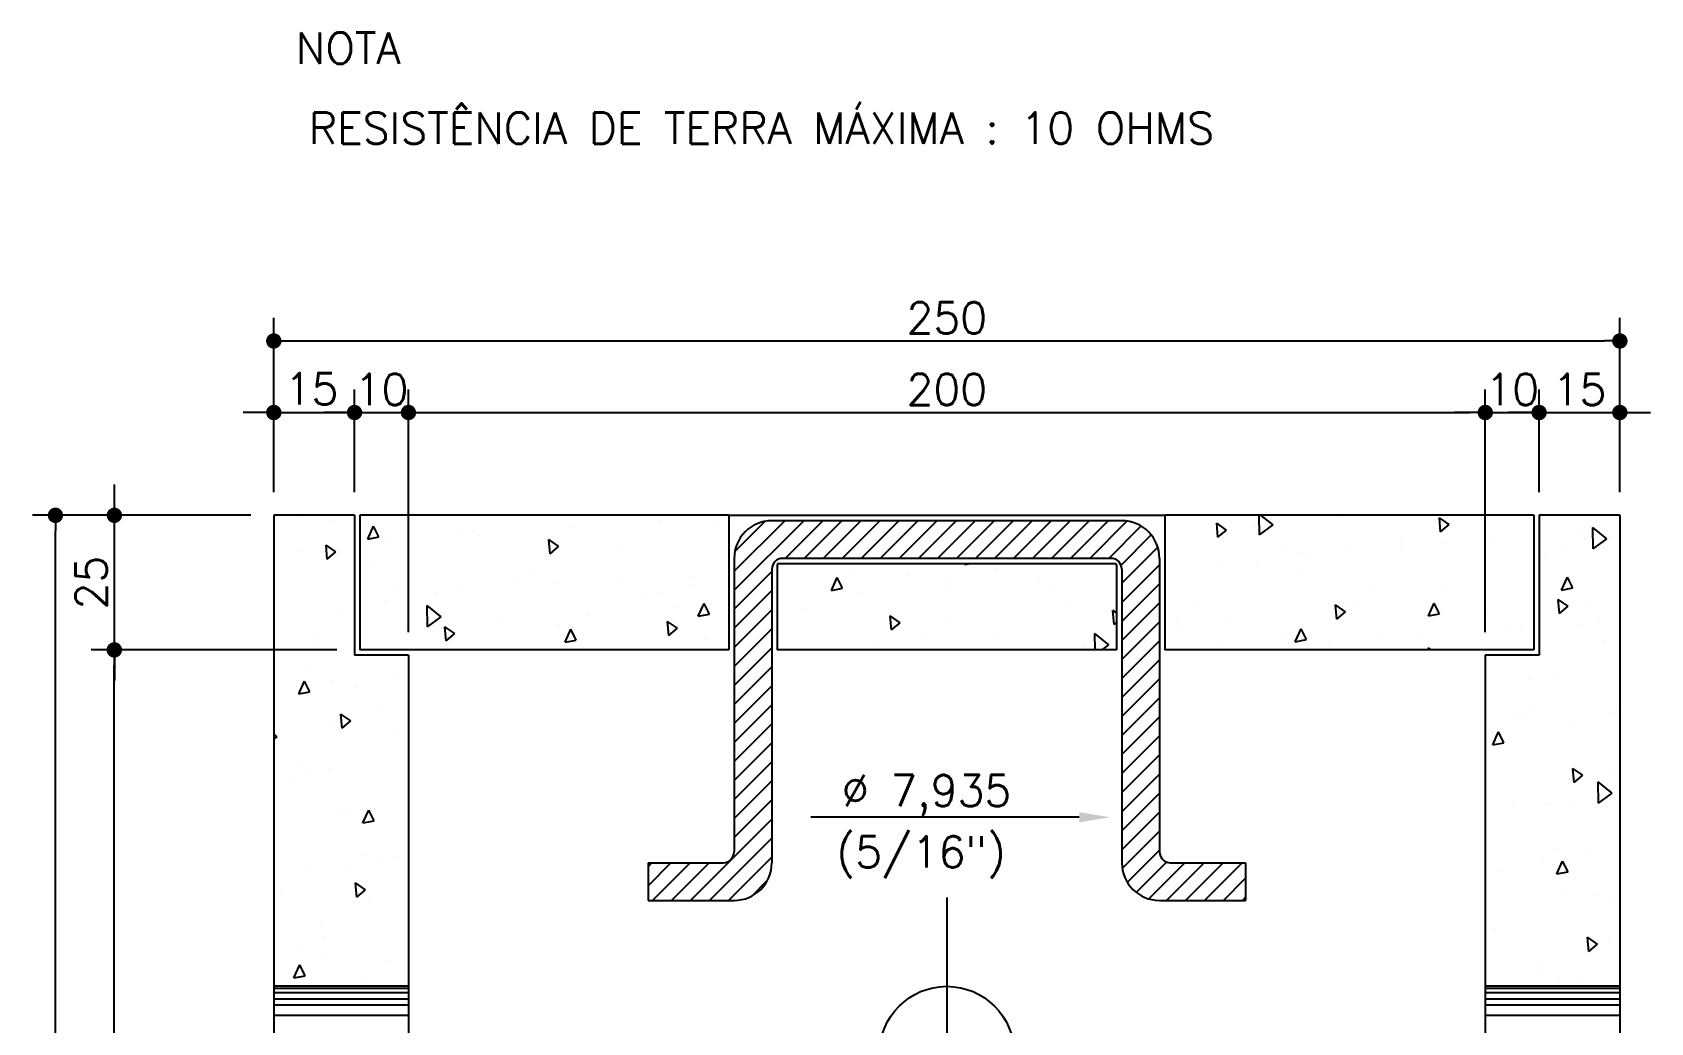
# Model space of a CAD drawing. Header units: millimetres. Extents: x 412 to 646, y 331 to 411.
# Drawn here: x 569.449 to 572.455, y 388.1 to 389.939 of the extents above; entities that cross this region are included whole.
import ezdxf
from ezdxf.enums import TextEntityAlignment as Align

# ---------------------------------------------------------------- set-up
doc = ezdxf.new("R2010")
doc.units = ezdxf.units.MM
for name, color, linetype in [('DETALHES', 6, 'Continuous'), ('nivel', 4, 'Continuous'), ('PAR', 4, 'Continuous')]:
    doc.layers.add(name, color=color, linetype=linetype)
doc.styles.add('ROMANS', font='romans.shx', dxfattribs={"height": 0.2})

# ---------------------------------------------------------------- blocks, each defined once
blk = doc.blocks.new('*X16')
at = {"color": 0}
for p, q in [((103.511, 39.518), (104.803, 40.81)), ((103.511, 39.872), (104.45, 40.81)), ((103.523, 40.237), (104.085, 40.799)), ((104.457, 40.11), (105.157, 40.81)), ((104.81, 40.11), (105.51, 40.81)), ((105.164, 40.11), (105.864, 40.81)), ((105.518, 40.11), (106.218, 40.81)), ((105.871, 40.11), (106.571, 40.81)), ((106.225, 40.11), (106.925, 40.81)), ((106.578, 40.11), (107.278, 40.81)), ((106.932, 40.11), (107.632, 40.81)), ((107.285, 40.11), (107.985, 40.81)), ((107.639, 40.11), (108.339, 40.81)), ((107.992, 40.11), (108.692, 40.81)), ((108.346, 40.11), (109.046, 40.81)), ((108.7, 40.11), (109.4, 40.81)), ((109.053, 40.11), (109.753, 40.81)), ((109.407, 40.11), (110.107, 40.81)), ((109.76, 40.11), (110.46, 40.81)), ((110.114, 40.11), (110.807, 40.804)), ((110.467, 40.11), (111.069, 40.712)), ((110.696, 39.986), (111.258, 40.547)), ((110.711, 39.647), (111.38, 40.316)), ((110.711, 39.293), (111.411, 39.993)), ((103.511, 39.164), (104.211, 39.864)), ((103.511, 38.811), (104.211, 39.511)), ((110.711, 38.94), (111.411, 39.64)), ((103.511, 38.457), (104.211, 39.157)), ((110.711, 38.586), (111.411, 39.286)), ((103.511, 38.104), (104.211, 38.804)), ((110.711, 38.233), (111.411, 38.933)), ((110.711, 37.879), (111.411, 38.579)), ((103.511, 37.75), (104.211, 38.45)), ((110.711, 37.526), (111.411, 38.226)), ((103.511, 37.397), (104.211, 38.097)), ((110.711, 37.172), (111.411, 37.872)), ((103.511, 37.043), (104.211, 37.743)), ((103.511, 36.69), (104.211, 37.39)), ((110.711, 36.818), (111.411, 37.518)), ((103.511, 36.336), (104.211, 37.036)), ((110.711, 36.465), (111.411, 37.165)), ((103.511, 35.982), (104.211, 36.682)), ((110.711, 36.111), (111.411, 36.811)), ((110.711, 35.758), (111.411, 36.458)), ((103.511, 35.629), (104.211, 36.329)), ((110.711, 35.404), (111.411, 36.104)), ((103.511, 35.275), (104.211, 35.975)), ((103.511, 34.922), (104.211, 35.622)), ((110.711, 35.051), (111.411, 35.751)), ((102.699, 33.756), (104.211, 35.268)), ((110.711, 34.697), (111.411, 35.397)), ((103.052, 33.756), (104.211, 34.915)), ((110.719, 34.351), (111.411, 35.044)), ((110.813, 34.092), (111.411, 34.69)), ((101.911, 34.029), (102.338, 34.456)), ((101.911, 34.382), (101.985, 34.456)), ((101.992, 33.756), (102.692, 34.456)), ((102.345, 33.756), (103.045, 34.456)), ((103.406, 33.756), (104.211, 34.561)), ((110.98, 33.905), (111.543, 34.468)), ((111.213, 33.785), (111.884, 34.456)), ((111.538, 33.756), (112.238, 34.456)), ((111.891, 33.756), (112.591, 34.456)), ((112.245, 33.756), (112.945, 34.456)), ((103.843, 33.84), (104.127, 34.124)), ((112.598, 33.756), (113.011, 34.169)), ((112.952, 33.756), (113.011, 33.815))]:
    blk.add_line(p, q, dxfattribs=at)
blk = doc.blocks.new('*X17')
at = {"color": 0}
for p, q in [((95.39, 40.879), (95.39, 40.879)), ((113.268, 40.55), (113.261, 40.91)), ((113.522, 40.736), (113.302, 40.91)), ((95.994, 40.82), (95.994, 40.82)), ((96.706, 40.469), (96.812, 40.709)), ((96.912, 40.509), (96.812, 40.709)), ((98.403, 40.587), (98.403, 40.587)), ((98.682, 40.583), (98.682, 40.583)), ((100.457, 40.683), (100.457, 40.683)), ((102.134, 40.817), (102.134, 40.817)), ((103.228, 40.697), (103.228, 40.697)), ((103.251, 40.875), (103.251, 40.875)), ((112.497, 40.502), (112.474, 40.763)), ((112.658, 40.637), (112.474, 40.763)), ((112.497, 40.502), (112.658, 40.637)), ((113.195, 40.692), (113.195, 40.692)), ((113.268, 40.55), (113.522, 40.736)), ((114.757, 40.862), (114.757, 40.862)), ((116.632, 40.604), (116.609, 40.865)), ((116.793, 40.739), (116.609, 40.865)), ((116.632, 40.604), (116.793, 40.739)), ((116.729, 40.81), (116.729, 40.81)), ((119.468, 40.289), (119.459, 40.683)), ((119.722, 40.475), (119.459, 40.683)), ((95.955, 40.095), (95.932, 40.357)), ((96.116, 40.23), (95.932, 40.357)), ((96.706, 40.469), (96.912, 40.509)), ((97.098, 40.406), (97.098, 40.406)), ((97.549, 40.398), (97.549, 40.398)), ((98.775, 40.541), (98.775, 40.541)), ((100.091, 40.197), (100.068, 40.459)), ((100.252, 40.332), (100.068, 40.458)), ((100.091, 40.197), (100.251, 40.332)), ((101.366, 40.32), (101.366, 40.32)), ((114.923, 40.308), (114.923, 40.308)), ((115.879, 40.429), (115.879, 40.429)), ((115.896, 40.295), (115.896, 40.295)), ((116.735, 40.387), (116.735, 40.387)), ((117.578, 40.437), (117.578, 40.437)), ((118.889, 40.328), (118.889, 40.328)), ((119.255, 40.571), (119.255, 40.571)), ((119.305, 40.499), (119.305, 40.499)), ((119.468, 40.289), (119.722, 40.475)), ((119.743, 40.518), (119.743, 40.518)), ((95.415, 40.265), (95.415, 40.265)), ((95.955, 40.095), (96.116, 40.23)), ((107.793, 39.996), (107.799, 40.01)), ((107.793, 39.996), (107.866, 40.01)), ((112.537, 40.019), (112.537, 40.019)), ((113.21, 40.029), (113.21, 40.029)), ((113.787, 40.258), (113.787, 40.258)), ((114.064, 40.219), (114.064, 40.219)), ((114.219, 40.161), (114.219, 40.161)), ((118.559, 40.13), (118.559, 40.13)), ((96.788, 39.966), (96.788, 39.966)), ((99.476, 39.729), (99.476, 39.729)), ((99.692, 39.913), (99.692, 39.913)), ((101.32, 39.757), (101.32, 39.757)), ((102.751, 39.777), (102.751, 39.777)), ((105.319, 39.515), (105.426, 39.755)), ((105.525, 39.555), (105.426, 39.755)), ((105.699, 39.905), (105.699, 39.905)), ((106.732, 39.784), (106.732, 39.784)), ((107.531, 39.73), (107.531, 39.73)), ((108.385, 39.92), (108.385, 39.92)), ((109.177, 39.743), (109.177, 39.743)), ((113.989, 39.838), (113.989, 39.838)), ((118.88, 39.522), (118.987, 39.762)), ((119.086, 39.562), (118.987, 39.762)), ((97.234, 39.536), (97.234, 39.536)), ((97.961, 39.48), (97.961, 39.48)), ((98.37, 39.585), (98.37, 39.585)), ((100.181, 39.664), (100.181, 39.664)), ((101.851, 39.431), (101.851, 39.431)), ((102.159, 39.466), (102.159, 39.466)), ((102.706, 39.621), (102.706, 39.621)), ((105.319, 39.515), (105.525, 39.555)), ((105.818, 39.466), (105.818, 39.466)), ((107.5, 39.608), (107.5, 39.608)), ((109.416, 39.521), (109.416, 39.521)), ((115.352, 39.544), (115.352, 39.544)), ((116.673, 39.575), (116.673, 39.575)), ((118.88, 39.522), (119.086, 39.563)), ((96.172, 39.132), (96.172, 39.132)), ((97.026, 39.322), (97.026, 39.322)), ((97.582, 39.112), (97.582, 39.112)), ((97.818, 38.84), (97.81, 39.233)), ((98.072, 39.026), (97.81, 39.233)), ((102.459, 39.19), (102.459, 39.19)), ((102.845, 39.034), (102.952, 39.274)), ((102.845, 39.034), (103.052, 39.074)), ((103.052, 39.074), (102.952, 39.274)), ((104.839, 39.167), (104.839, 39.167)), ((109.673, 39.245), (109.673, 39.245)), ((110.566, 38.882), (110.544, 39.144)), ((110.611, 39.097), (110.544, 39.144)), ((112.095, 39.221), (112.095, 39.221)), ((114.702, 38.984), (114.679, 39.245)), ((114.863, 39.119), (114.679, 39.245)), ((114.702, 38.984), (114.863, 39.119)), ((115.082, 39.234), (115.082, 39.234)), ((116.406, 39.042), (116.513, 39.281)), ((116.406, 39.042), (116.613, 39.082)), ((116.613, 39.082), (116.513, 39.281)), ((118.837, 39.085), (118.814, 39.347)), ((118.998, 39.22), (118.814, 39.347)), ((118.837, 39.085), (118.998, 39.22)), ((119.352, 39.276), (119.352, 39.276)), ((97.423, 38.779), (97.423, 38.779)), ((97.818, 38.84), (98.072, 39.026)), ((98.16, 38.577), (98.137, 38.839)), ((98.321, 38.712), (98.137, 38.839)), ((99.1, 38.914), (99.1, 38.914)), ((100.269, 38.875), (100.269, 38.875)), ((100.372, 38.553), (100.478, 38.793)), ((100.578, 38.593), (100.479, 38.793)), ((100.782, 39.055), (100.782, 39.055)), ((102.296, 38.679), (102.273, 38.94)), ((102.456, 38.814), (102.273, 38.94)), ((102.296, 38.679), (102.456, 38.814)), ((106.431, 38.781), (106.408, 39.042)), ((106.592, 38.915), (106.408, 39.042)), ((106.431, 38.781), (106.592, 38.915)), ((107.526, 38.93), (107.526, 38.93)), ((110.566, 38.882), (110.611, 38.92)), ((111.723, 38.958), (111.723, 38.958)), ((112.687, 38.953), (112.687, 38.953)), ((113.933, 38.561), (114.039, 38.801)), ((114.139, 38.601), (114.039, 38.801)), ((114.783, 38.984), (114.783, 38.984)), ((117.512, 39.063), (117.512, 39.063)), ((117.903, 38.81), (117.903, 38.81)), ((118.109, 38.808), (118.109, 38.808)), ((119.246, 38.858), (119.246, 38.858)), ((119.58, 38.944), (119.58, 38.944)), ((95.696, 38.557), (95.696, 38.557)), ((95.74, 38.638), (95.74, 38.638)), ((98.16, 38.577), (98.321, 38.712)), ((98.315, 38.647), (98.315, 38.647)), ((100.372, 38.553), (100.578, 38.593)), ((102.953, 38.612), (102.953, 38.612)), ((107.008, 38.654), (107.008, 38.654)), ((108.364, 38.682), (108.364, 38.682)), ((110.215, 38.41), (110.209, 38.712)), ((110.471, 38.504), (110.209, 38.712)), ((110.21, 38.667), (110.21, 38.667)), ((110.343, 38.41), (110.471, 38.504)), ((111.833, 38.764), (111.833, 38.764)), ((112.591, 38.567), (112.591, 38.567)), ((113.728, 38.617), (113.728, 38.617)), ((113.933, 38.561), (114.139, 38.601)), ((114.544, 38.533), (114.544, 38.533)), ((115.539, 38.696), (115.539, 38.696)), ((116.221, 38.668), (116.221, 38.668)), ((117.467, 38.721), (117.467, 38.721)), ((119.655, 38.578), (119.655, 38.578)), ((106.154, 38.465), (106.154, 38.465)), ((110.021, 38.455), (110.021, 38.455)), ((116.409, 38.41), (116.409, 38.451)), ((116.461, 38.41), (116.409, 38.451)), ((95.65, 38.056), (95.65, 38.056)), ((97.175, 37.894), (97.175, 37.894)), ((118.766, 37.884), (118.766, 37.884)), ((95.424, 37.592), (95.531, 37.832)), ((95.424, 37.592), (95.63, 37.632)), ((95.63, 37.632), (95.531, 37.831)), ((96.038, 37.845), (96.038, 37.845)), ((96.49, 37.704), (96.49, 37.704)), ((118.261, 37.867), (118.261, 37.867)), ((96.938, 37.382), (96.938, 37.382)), ((118.278, 37.313), (118.278, 37.313)), ((119.905, 37.317), (119.905, 37.317)), ((96.066, 37.01), (96.066, 37.01)), ((96.23, 36.957), (96.207, 37.219)), ((96.391, 37.092), (96.207, 37.219)), ((96.23, 36.957), (96.391, 37.092)), ((118.05, 37.167), (118.05, 37.167)), ((118.228, 37.182), (118.228, 37.182)), ((119.054, 37.013), (119.054, 37.013)), ((119.861, 37.246), (119.861, 37.246)), ((95.022, 36.794), (94.961, 36.842)), ((94.961, 36.75), (95.022, 36.794)), ((97.284, 36.85), (97.284, 36.85)), ((117.599, 36.645), (117.706, 36.885)), ((117.599, 36.645), (117.805, 36.685)), ((117.805, 36.685), (117.706, 36.885)), ((95.394, 36.259), (95.394, 36.259)), ((95.561, 36.117), (95.561, 36.117)), ((95.979, 36.203), (95.979, 36.203)), ((119.112, 35.947), (119.089, 36.209)), ((119.273, 36.082), (119.089, 36.209)), ((119.091, 36.256), (119.091, 36.256)), ((119.112, 35.947), (119.273, 36.082)), ((119.848, 36.159), (119.848, 36.159)), ((95.252, 35.95), (95.252, 35.95)), ((119.565, 35.565), (119.557, 35.959)), ((119.82, 35.751), (119.557, 35.959)), ((117.958, 35.568), (117.958, 35.568)), ((118.553, 35.555), (118.553, 35.555)), ((118.666, 35.555), (118.666, 35.555)), ((119.06, 35.566), (119.06, 35.566)), ((119.565, 35.565), (119.82, 35.751)), ((119.915, 35.755), (119.915, 35.755)), ((96.188, 35.405), (96.188, 35.405)), ((96.391, 35.383), (96.391, 35.383)), ((96.617, 35.195), (96.724, 35.435)), ((96.617, 35.195), (96.823, 35.235)), ((96.823, 35.235), (96.724, 35.435)), ((96.595, 34.591), (96.595, 34.591)), ((118.752, 34.714), (118.752, 34.714)), ((119.416, 34.629), (119.416, 34.629)), ((95.577, 34.323), (95.577, 34.323)), ((96.344, 34.37), (96.344, 34.37)), ((96.981, 34.551), (96.981, 34.551)), ((97.198, 34.559), (97.198, 34.559)), ((117.683, 34.301), (117.683, 34.301)), ((118.538, 34.49), (118.538, 34.49)), ((118.791, 34.248), (118.898, 34.488)), ((118.791, 34.248), (118.998, 34.288)), ((118.998, 34.288), (118.898, 34.488)), ((96.504, 33.819), (96.481, 34.081)), ((96.665, 33.954), (96.481, 34.081)), ((95.088, 33.934), (95.088, 33.934)), ((96.504, 33.819), (96.665, 33.954)), ((96.716, 33.756), (96.716, 33.756)), ((117.47, 33.864), (117.47, 33.864)), ((118.878, 33.928), (118.878, 33.928)), ((119.546, 33.861), (119.546, 33.861)), ((119.826, 33.816), (119.826, 33.816)), ((95.039, 33.621), (95.039, 33.621)), ((94.967, 33.105), (94.967, 33.105)), ((95.821, 33.294), (95.821, 33.294)), ((95.881, 33.08), (95.881, 33.08)), ((117.652, 33.243), (117.652, 33.243)), ((119.386, 32.809), (119.363, 33.071)), ((119.547, 32.944), (119.363, 33.071)), ((95.399, 32.9), (95.399, 32.9)), ((119.386, 32.809), (119.547, 32.944)), ((119.742, 33.002), (119.742, 33.002)), ((95.336, 32.317), (95.442, 32.557)), ((95.542, 32.357), (95.442, 32.557)), ((95.902, 32.695), (95.902, 32.695)), ((97.109, 32.62), (97.109, 32.62)), ((118.449, 32.55), (118.449, 32.55)), ((95.005, 32.16), (94.961, 32.195)), ((95.336, 32.317), (95.542, 32.357)), ((96.675, 32.226), (96.675, 32.226)), ((118.446, 32.39), (118.446, 32.39)), ((118.845, 32.285), (118.845, 32.285)), ((119.204, 32.301), (119.204, 32.301))]:
    blk.add_line(p, q, dxfattribs=at)
blk = doc.blocks.new('DOT')
at = {"layer": 'PAR', "color": 0, "linetype": 'ByBlock'}
blk.add_line((-0.5, 0), (-1, 0), dxfattribs=at)
at = {"layer": 'PAR', "color": 0, "linetype": 'ByBlock', "const_width": 0.5}
blk.add_lwpolyline([(-0.25, 0, 1), (0.25, 0, 1)], format="xyb", close=True, dxfattribs=at)

msp = doc.modelspace()

# ---------------------------------------------------------------- linework, layer by layer
at = {"layer": 'DETALHES', "color": 2}
for p, q in [((569.897504, 389.085146), (569.897504, 389.409036)), ((572.397379, 389.085146), (572.397379, 389.409036)), ((569.926074, 389.366181), (572.368809, 389.366181)), ((569.897504, 389.085146), (569.897504, 389.276118)), ((570.047497, 389.085146), (570.047497, 389.276118)), ((570.047497, 389.085146), (570.047497, 389.276118)), ((570.147492, 388.825159), (570.147492, 389.276118)), ((570.147492, 388.825159), (570.147492, 389.276118)), ((572.147392, 388.825159), (572.147392, 389.276118)), ((572.147392, 388.825159), (572.147392, 389.276118)), ((572.247387, 389.085146), (572.247387, 389.276118)), ((572.247387, 389.085146), (572.247387, 389.276118)), ((572.397379, 389.085146), (572.397379, 389.276118)), ((569.868934, 389.233263), (569.840364, 389.233263)), ((569.897504, 389.233263), (570.047497, 389.233263)), ((570.018927, 389.233263), (569.990357, 389.233263)), ((570.047497, 389.233263), (570.147492, 389.233263)), ((570.076067, 389.233263), (570.104637, 389.233263)), ((570.176062, 389.233263), (572.118822, 389.233263)), ((570.176062, 389.233263), (570.204632, 389.233263)), ((572.118822, 389.233263), (572.090252, 389.233263)), ((572.147392, 389.233263), (572.247387, 389.233263)), ((572.218817, 389.233263), (572.190247, 389.233263)), ((572.247387, 389.233263), (572.397379, 389.233263)), ((572.275957, 389.233263), (572.304527, 389.233263)), ((572.425949, 389.233263), (572.454519, 389.233263)), ((569.601422, 389.070861), (569.601422, 389.099431)), ((569.854649, 389.042291), (569.44911, 389.042291)), ((569.854649, 389.042291), (569.558567, 389.042291)), ((569.601422, 388.792304), (569.601422, 389.042291)), ((571.472425, 389.032292), (570.822458, 389.032292)), ((569.491965, 386.570986), (569.491965, 389.013721)), ((570.752461, 388.962295), (570.752461, 388.416903)), ((571.452426, 388.962295), (570.842457, 388.962295)), ((571.542422, 388.962295), (571.542422, 388.416903)), ((570.822458, 388.942296), (570.822458, 388.396904)), ((571.472425, 388.942296), (571.472425, 388.396904)), ((570.014641, 388.792304), (569.558333, 388.792304)), ((569.601188, 386.570986), (569.601188, 388.763734)), ((571.393254, 388.481338), (570.894832, 388.481338)), ((570.592469, 388.396904), (570.592469, 388.326908)), ((570.592469, 388.396904), (570.732462, 388.396904)), ((571.562421, 388.396904), (571.702414, 388.396904)), ((571.702414, 388.396904), (571.702414, 388.326908)), ((571.147442, 388.332389), (571.147442, 387.738155)), ((570.592469, 388.326908), (570.752461, 388.326908)), ((571.542422, 388.326908), (571.702414, 388.326908)), ((569.897504, 388.167335), (569.897504, 387.917347)), ((570.147492, 388.167335), (569.897504, 388.167335)), ((569.897504, 388.163705), (570.147492, 388.163705)), ((569.897504, 388.155848), (570.147492, 388.155848)), ((570.147492, 388.167335), (570.147492, 387.917347)), ((572.397379, 388.167335), (572.147392, 388.167335)), ((572.147392, 388.167335), (572.147392, 387.917347)), ((572.147392, 388.163705), (572.397379, 388.163705)), ((572.147392, 388.155848), (572.397379, 388.155848)), ((572.397379, 388.167335), (572.397379, 387.917347)), ((569.897504, 388.144063), (570.147492, 388.144063)), ((569.897504, 388.13326), (570.147492, 388.13326)), ((572.147392, 388.144063), (572.397379, 388.144063)), ((572.147392, 388.13326), (572.397379, 388.13326)), ((569.897504, 388.113618), (570.147492, 388.113618)), ((572.147392, 388.113618), (572.397379, 388.113618))]:
    msp.add_line(p, q, dxfattribs=at)
at = {"layer": 'DETALHES', "color": 4}
for p, q in [((569.897504, 389.042291), (569.897504, 388.167335)), ((570.742462, 389.042291), (570.057496, 389.042291)), ((572.237387, 389.042291), (571.552421, 389.042291)), ((572.237387, 389.042291), (572.237387, 388.792304)), ((572.397379, 389.042291), (572.247387, 389.042291)), ((572.397379, 389.042291), (572.397379, 388.167335)), ((570.742462, 388.792304), (570.057496, 388.792304)), ((570.147492, 388.782304), (570.147492, 388.167335)), ((571.462426, 388.792304), (570.832457, 388.792304)), ((572.237387, 388.792304), (571.552421, 388.792304)), ((572.147392, 388.782304), (572.147392, 388.167335))]:
    msp.add_line(p, q, dxfattribs=at)
at = {"layer": 'DETALHES', "color": 7}
for p, q in [((570.047497, 389.042291), (569.897504, 389.042291)), ((570.047497, 389.042291), (570.047497, 388.782304)), ((570.057496, 389.042291), (570.057496, 388.792304)), ((570.742462, 389.042291), (570.742462, 388.792304)), ((571.552421, 389.042291), (571.552421, 388.792304)), ((572.247387, 389.042291), (572.247387, 388.782304)), ((570.832457, 388.950296), (570.832457, 388.792304)), ((571.460426, 388.952296), (570.834457, 388.952296)), ((571.462426, 388.950296), (571.462426, 388.792304)), ((570.147492, 388.782304), (570.047497, 388.782304)), ((572.247387, 388.782304), (572.147392, 388.782304))]:
    msp.add_line(p, q, dxfattribs=at)
at = {"layer": 'DETALHES'}
msp.add_line((570.742462, 389.042291), (571.552421, 389.042291), dxfattribs=at)
at = {"layer": 'DETALHES', "color": 1}
for p, q in [((569.565476, 388.792304), (569.558567, 388.792304)), ((569.601422, 388.763734), (569.601422, 388.735164))]:
    msp.add_line(p, q, dxfattribs=at)
at = {"layer": 'DETALHES', "color": 6}
msp.add_circle((571.147442, 388.042341), 0.124994, dxfattribs=at)
at = {"layer": 'DETALHES', "color": 2}
for centre, radius, start, end in [((570.822458, 388.962295), 0.069996, 90, 180), ((571.472425, 388.962295), 0.069996, 0, 90), ((570.842457, 388.942296), 0.019999, 90, 180), ((571.452426, 388.942296), 0.019999, 0, 90), ((570.732462, 388.416903), 0.019999, 270, 0), ((570.752461, 388.396904), 0.069996, 270, 0), ((571.542422, 388.396904), 0.069996, 180, 270), ((571.562421, 388.416903), 0.019999, 180, 270)]:
    msp.add_arc(centre, radius, start, end, dxfattribs=at)
at = {"layer": 'DETALHES'}
for centre, start, end in [((570.834457, 388.950296), 90, 180), ((571.460426, 388.950296), 0, 90)]:
    msp.add_arc(centre, 0.002, start, end, dxfattribs=at)
at = {"layer": 'DETALHES', "color": 2}
msp.add_solid([(571.393254, 388.490862), (571.393254, 388.471815), (571.450394, 388.481338)], dxfattribs=at)

# ---------------------------------------------------------------- block references
at = {"layer": 'DETALHES', "color": 2, "xscale": 0.0285699999933513, "yscale": 0.0285699998935911, "zscale": 0.02857, "rotation": 180}
for p in [(569.897504, 389.366181), (570.047497, 389.233263), (570.147492, 389.233263), (570.147492, 389.233263), (572.247387, 389.233263), (572.397379, 389.233263)]:
    msp.add_blockref('DOT', p, dxfattribs=at)
at = {"layer": 'DETALHES', "color": 2, "xscale": 0.0285699999933513, "yscale": 0.0285699998935911, "zscale": 0.02857}
for p in [(572.397379, 389.366181), (569.897504, 389.233263), (570.047497, 389.233263), (572.147392, 389.233263), (572.147392, 389.233263), (572.247387, 389.233263)]:
    msp.add_blockref('DOT', p, dxfattribs=at)
at = {"layer": 'DETALHES', "color": 1, "xscale": 0.0285699998935911, "yscale": 0.0285699998935911, "zscale": 0.02857}
for p, rotation in [((569.491965, 389.042291), 90), ((569.601422, 389.042291), 270), ((569.601188, 388.792304), 90), ((569.601422, 388.792304), 90)]:
    msp.add_blockref('DOT', p, dxfattribs=dict(at, rotation=rotation))
at = {"layer": 'DETALHES', "color": 4, "xscale": 0.09999499999332784, "yscale": 0.09999499989356764, "zscale": 0.099995}
msp.add_blockref('*X17', (560.401865, 384.951478), dxfattribs=at)
at = {"layer": 'DETALHES', "xscale": 0.09999499999332784, "yscale": 0.09999499989356764, "zscale": 0.099995}
msp.add_blockref('*X16', (560.401865, 384.951478), dxfattribs=at)

# ---------------------------------------------------------------- texts
at = {"layer": 'nivel', "color": 3, "style": 'ROMANS'}
for s, p in [('NOTA', (569.938233, 389.881203)), ('RESISTÊNCIA DE TERRA MÁXIMA : 10 OHMS', (569.962698, 389.732521))]:
    msp.add_text(s, height=0.0582828, dxfattribs=at).set_placement(p)
for s, p in [('250', (571.147442, 389.409036)), ('15', (569.967731, 389.277243)), ('10', (570.097494, 389.276118)), ('200', (571.147442, 389.276118)), ('10', (572.197389, 389.276118)), ('15', (572.322383, 389.276118)), ('%%C 7,935', (571.109919, 388.522161)), ('(5/16")', (571.099591, 388.412772))]:
    msp.add_text(s, height=0.0582828, dxfattribs=at).set_placement(p, align=Align.MIDDLE)
msp.add_text('25', height=0.0582828, rotation=90, dxfattribs=at).set_placement((569.558567, 388.917297), align=Align.MIDDLE)

doc.saveas('drawing.dxf')
